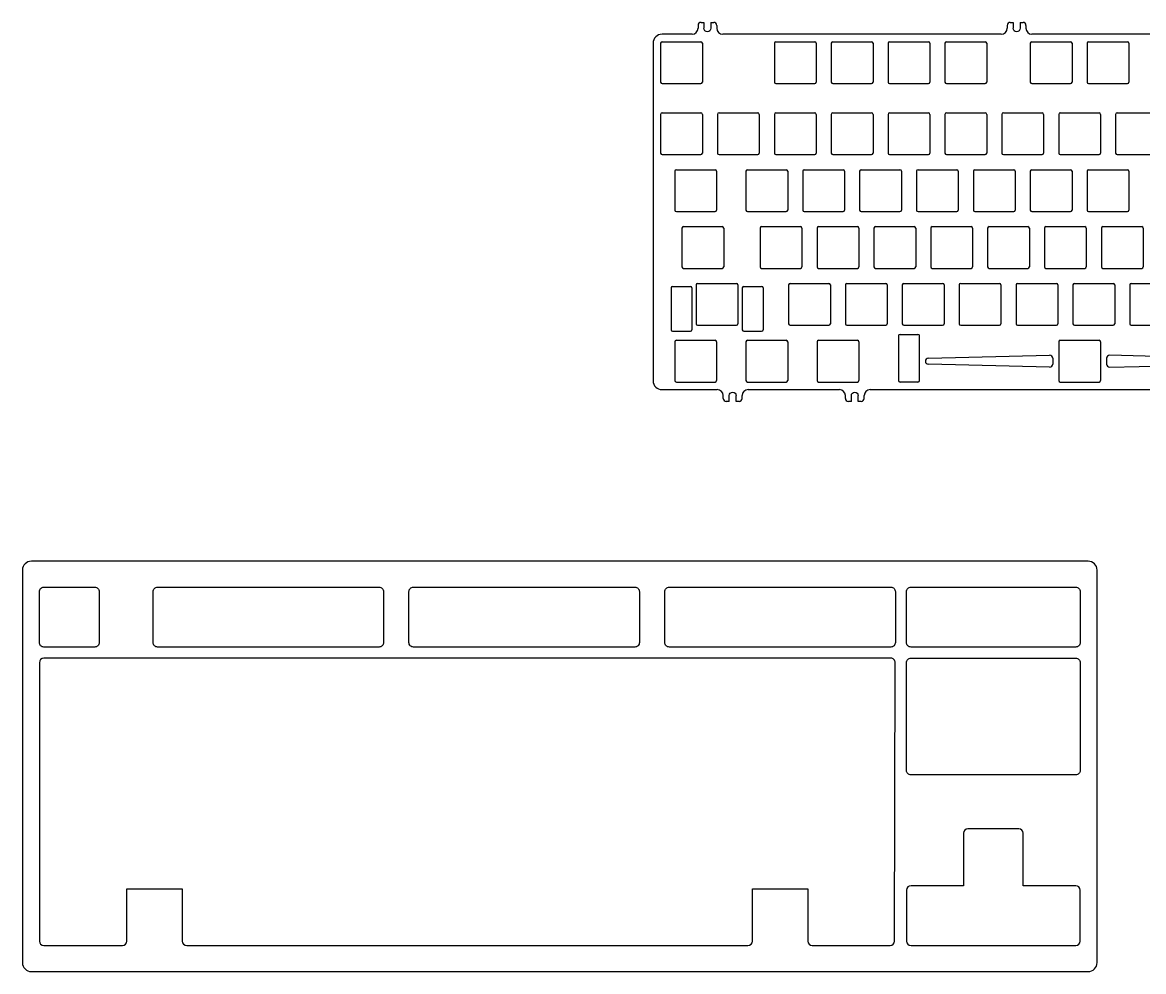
# Model space of a CAD drawing. Header units: millimetres. Extents: x 33 to 797, y 123 to 441.
# Drawn here: x 32.9 to 408.4, y 122.6 to 440.6 of the extents above; entities that cross this region are included whole.
import ezdxf

# ---------------------------------------------------------------- set-up
doc = ezdxf.new("R2010")
doc.units = ezdxf.units.MM
doc.header["$LTSCALE"] = 0.75

msp = doc.modelspace()

# ---------------------------------------------------------------- linework, layer by layer
for p, q in [((259.17, 439.62), (259.17, 438.65)), ((260.17, 440.62), (261.17, 440.62)), ((261.17, 440.62), (261.17, 438.65)), ((263.47, 440.62), (264.47, 440.62)), ((263.47, 440.62), (263.47, 438.65)), ((265.47, 439.62), (265.47, 438.65)), ((362.74, 439.62), (362.74, 438.65)), ((363.74, 440.62), (364.74, 440.62)), ((364.74, 440.62), (364.74, 438.65)), ((367.04, 440.62), (368.04, 440.62)), ((367.04, 440.62), (367.04, 438.65)), ((369.04, 439.62), (369.04, 438.65)), ((257.17, 436.65), (247.12, 436.65)), ((360.74, 436.65), (267.47, 436.65)), ((464.31, 436.65), (371.04, 436.65)), ((244.12, 433.65), (244.12, 320.59)), ((246.65, 433.63), (246.65, 420.63)), ((247.15, 434.13), (260.15, 434.13)), ((260.65, 433.63), (260.65, 420.63)), ((284.75, 433.63), (284.75, 420.63)), ((285.25, 434.13), (298.25, 434.13)), ((298.75, 433.63), (298.75, 420.63)), ((303.8, 433.63), (303.8, 420.63)), ((304.3, 434.13), (317.3, 434.13)), ((317.8, 433.63), (317.8, 420.63)), ((322.85, 433.63), (322.85, 420.63)), ((323.35, 434.13), (336.35, 434.13)), ((336.85, 433.63), (336.85, 420.63)), ((341.9, 433.63), (341.9, 420.63)), ((342.4, 434.13), (355.4, 434.13)), ((355.9, 433.63), (355.9, 420.63)), ((370.47, 433.63), (370.47, 420.63)), ((370.97, 434.13), (383.97, 434.13)), ((384.47, 433.63), (384.47, 420.63)), ((389.52, 433.63), (389.52, 420.63)), ((390.02, 434.13), (403.02, 434.13)), ((403.52, 433.63), (403.52, 420.63)), ((247.15, 420.13), (260.15, 420.13)), ((285.25, 420.13), (298.25, 420.13)), ((304.3, 420.13), (317.3, 420.13)), ((323.35, 420.13), (336.35, 420.13)), ((342.4, 420.13), (355.4, 420.13)), ((370.97, 420.13), (383.97, 420.13)), ((390.02, 420.13), (403.02, 420.13)), ((246.65, 409.82), (246.65, 396.82)), ((247.15, 410.32), (260.15, 410.32)), ((260.65, 409.82), (260.65, 396.82)), ((265.7, 409.82), (265.7, 396.82)), ((266.2, 410.32), (279.2, 410.32)), ((279.7, 409.82), (279.7, 396.82)), ((284.75, 409.82), (284.75, 396.82)), ((285.25, 410.32), (298.25, 410.32)), ((298.75, 409.82), (298.75, 396.82)), ((303.8, 409.82), (303.8, 396.82)), ((304.3, 410.32), (317.3, 410.32)), ((317.8, 409.82), (317.8, 396.82)), ((322.85, 409.82), (322.85, 396.82)), ((323.35, 410.32), (336.35, 410.32)), ((336.85, 409.82), (336.85, 396.82)), ((341.9, 409.82), (341.9, 396.82)), ((342.4, 410.32), (355.4, 410.32)), ((355.9, 409.82), (355.9, 396.82)), ((360.95, 409.82), (360.95, 396.82)), ((361.45, 410.32), (374.45, 410.32)), ((374.95, 409.82), (374.95, 396.82)), ((380, 409.82), (380, 396.82)), ((380.5, 410.32), (393.5, 410.32)), ((394, 409.82), (394, 396.82)), ((399.05, 409.82), (399.05, 396.82)), ((399.55, 410.32), (412.55, 410.32)), ((247.15, 396.32), (260.15, 396.32)), ((266.2, 396.32), (279.2, 396.32)), ((285.25, 396.32), (298.25, 396.32)), ((304.3, 396.32), (317.3, 396.32)), ((323.35, 396.32), (336.35, 396.32)), ((342.4, 396.32), (355.4, 396.32)), ((361.45, 396.32), (374.45, 396.32)), ((380.5, 396.32), (393.5, 396.32)), ((399.55, 396.32), (412.55, 396.32)), ((251.41, 390.77), (251.41, 377.77)), ((251.91, 391.27), (264.91, 391.27)), ((265.41, 390.77), (265.41, 377.77)), ((275.22, 390.77), (275.22, 377.77)), ((275.72, 391.27), (288.72, 391.27)), ((289.22, 390.77), (289.22, 377.77)), ((294.27, 390.77), (294.27, 377.77)), ((294.77, 391.27), (307.77, 391.27)), ((308.27, 390.77), (308.27, 377.77)), ((313.32, 390.77), (313.32, 377.77)), ((313.82, 391.27), (326.82, 391.27)), ((327.32, 390.77), (327.32, 377.77)), ((332.37, 390.77), (332.37, 377.77)), ((332.87, 391.27), (345.87, 391.27)), ((346.37, 390.77), (346.37, 377.77)), ((351.42, 390.77), (351.42, 377.77)), ((351.92, 391.27), (364.92, 391.27)), ((365.42, 390.77), (365.42, 377.77)), ((370.47, 390.77), (370.47, 377.77)), ((370.97, 391.27), (383.97, 391.27)), ((384.47, 390.77), (384.47, 377.77)), ((389.52, 390.77), (389.52, 377.77)), ((390.02, 391.27), (403.02, 391.27)), ((403.52, 390.77), (403.52, 377.77)), ((251.91, 377.27), (264.91, 377.27)), ((275.72, 377.27), (288.72, 377.27)), ((294.77, 377.27), (307.77, 377.27)), ((313.82, 377.27), (326.82, 377.27)), ((332.87, 377.27), (345.87, 377.27)), ((351.92, 377.27), (364.92, 377.27)), ((370.97, 377.27), (383.97, 377.27)), ((390.02, 377.27), (403.02, 377.27)), ((254.29, 372.22), (267.29, 372.22)), ((280.49, 372.22), (293.49, 372.22)), ((299.54, 372.22), (312.54, 372.22)), ((318.59, 372.22), (331.59, 372.22)), ((337.64, 372.22), (350.64, 372.22)), ((356.69, 372.22), (369.69, 372.22)), ((375.74, 372.22), (388.74, 372.22)), ((394.79, 372.22), (407.79, 372.22)), ((253.79, 371.72), (253.79, 358.72)), ((267.79, 371.72), (267.79, 358.72)), ((279.99, 371.72), (279.99, 358.72)), ((293.99, 371.72), (293.99, 358.72)), ((299.04, 371.72), (299.04, 358.72)), ((313.04, 371.72), (313.04, 358.72)), ((318.09, 371.72), (318.09, 358.72)), ((332.09, 371.72), (332.09, 358.72)), ((337.14, 371.72), (337.14, 358.72)), ((351.14, 371.72), (351.14, 358.72)), ((356.19, 371.72), (356.19, 358.72)), ((370.19, 371.72), (370.19, 358.72)), ((375.24, 371.72), (375.24, 358.72)), ((389.24, 371.72), (389.24, 358.72)), ((394.29, 371.72), (394.29, 358.72)), ((408.29, 371.72), (408.29, 358.72)), ((254.29, 358.22), (267.29, 358.22)), ((280.49, 358.22), (293.49, 358.22)), ((299.54, 358.22), (312.54, 358.22)), ((318.59, 358.22), (331.59, 358.22)), ((337.64, 358.22), (350.64, 358.22)), ((356.69, 358.22), (369.69, 358.22)), ((375.74, 358.22), (388.74, 358.22)), ((394.79, 358.22), (407.79, 358.22)), ((259.05, 353.17), (272.05, 353.17)), ((290.01, 353.17), (303.01, 353.17)), ((309.06, 353.17), (322.06, 353.17)), ((328.11, 353.17), (341.11, 353.17)), ((347.16, 353.17), (360.16, 353.17)), ((366.21, 353.17), (379.21, 353.17)), ((385.26, 353.17), (398.26, 353.17)), ((404.31, 353.17), (417.31, 353.17)), ((250.12, 351.67), (250.12, 337.67)), ((250.62, 352.17), (256.62, 352.17)), ((257.12, 351.67), (257.12, 337.67)), ((258.55, 352.67), (258.55, 339.67)), ((272.55, 352.67), (272.55, 339.67)), ((273.99, 351.67), (273.99, 337.67)), ((274.49, 352.17), (280.49, 352.17)), ((280.99, 351.67), (280.99, 337.67)), ((289.51, 352.67), (289.51, 339.67)), ((303.51, 352.67), (303.51, 339.67)), ((308.56, 352.67), (308.56, 339.67)), ((322.56, 352.67), (322.56, 339.67)), ((327.61, 352.67), (327.61, 339.67)), ((341.61, 352.67), (341.61, 339.67)), ((346.66, 352.67), (346.66, 339.67)), ((360.66, 352.67), (360.66, 339.67)), ((365.71, 352.67), (365.71, 339.67)), ((379.71, 352.67), (379.71, 339.67)), ((384.76, 352.67), (384.76, 339.67)), ((398.76, 352.67), (398.76, 339.67)), ((403.81, 352.67), (403.81, 339.67)), ((259.05, 339.17), (272.05, 339.17)), ((290.01, 339.17), (303.01, 339.17)), ((309.06, 339.17), (322.06, 339.17)), ((328.11, 339.17), (341.11, 339.17)), ((347.16, 339.17), (360.16, 339.17)), ((366.21, 339.17), (379.21, 339.17)), ((385.26, 339.17), (398.26, 339.17)), ((404.31, 339.17), (417.31, 339.17)), ((250.62, 337.17), (256.62, 337.17)), ((274.49, 337.17), (280.49, 337.17)), ((247.12, 317.59), (265.64, 317.59)), ((267.64, 314.63), (267.64, 315.59)), ((269.64, 313.63), (269.64, 315.59)), ((271.94, 313.63), (271.94, 315.59)), ((273.94, 314.63), (273.94, 315.59)), ((275.94, 317.59), (306.54, 317.59)), ((308.54, 314.63), (308.54, 315.59)), ((310.54, 313.63), (310.54, 315.59)), ((312.84, 313.63), (312.84, 315.59)), ((314.84, 314.63), (314.84, 315.59)), ((316.84, 317.59), (454.62, 317.59)), ((269.64, 313.63), (268.64, 313.63)), ((272.94, 313.63), (271.94, 313.63)), ((310.54, 313.63), (309.54, 313.63)), ((313.84, 313.63), (312.84, 313.63)), ((38.52, 226.11), (38.52, 132.86)), ((323.76, 227.61), (40.02, 227.61)), ((325.01, 132.85), (325.26, 226.1)), ((366.63, 170.46), (349.58, 170.46)), ((348.08, 168.96), (348.08, 151.41)), ((368.13, 151.41), (368.13, 168.96)), ((67.83, 132.86), (67.83, 150.41)), ((67.83, 150.41), (86.4, 150.41)), ((86.4, 150.41), (86.4, 132.86)), ((277.38, 132.86), (277.38, 150.41)), ((277.38, 150.41), (295.95, 150.41)), ((295.95, 150.41), (295.95, 132.86)), ((348.08, 151.41), (330.53, 151.41)), ((385.68, 151.41), (368.13, 151.41)), ((329.03, 149.91), (329.03, 132.86)), ((387.18, 132.86), (387.18, 149.91)), ((40.02, 131.36), (66.33, 131.36)), ((87.9, 131.36), (275.88, 131.36)), ((297.45, 131.36), (323.51, 131.36)), ((330.53, 131.36), (385.68, 131.36))]:
    msp.add_line(p, q)
at = {"color": 7, "linetype": 'Continuous', "lineweight": 25}
for p, q in [((326.35, 335.62), (326.35, 320.62)), ((326.85, 336.12), (332.85, 336.12)), ((333.35, 320.62), (333.35, 335.62)), ((251.41, 333.62), (251.41, 320.62)), ((251.91, 334.12), (264.91, 334.12)), ((265.41, 333.62), (265.41, 320.62)), ((275.22, 333.62), (275.22, 320.62)), ((275.72, 334.12), (288.72, 334.12)), ((289.22, 333.62), (289.22, 320.62)), ((299.04, 333.62), (299.04, 320.62)), ((299.54, 334.12), (312.54, 334.12)), ((313.04, 333.62), (313.04, 320.62)), ((380, 333.62), (380, 320.62)), ((380.5, 334.12), (393.5, 334.12)), ((394, 333.62), (394, 320.62)), ((336.35, 328.12), (376.97, 329.09)), ((378, 328.09), (378, 326.14)), ((396, 328.09), (396, 326.14)), ((437.65, 328.12), (397.03, 329.09)), ((376.97, 325.15), (336.35, 326.12)), ((397.03, 325.15), (437.65, 326.12)), ((251.91, 320.12), (264.91, 320.12)), ((275.72, 320.12), (288.72, 320.12)), ((299.54, 320.12), (312.54, 320.12)), ((332.85, 320.12), (326.85, 320.12)), ((380.5, 320.12), (393.5, 320.12))]:
    msp.add_line(p, q, dxfattribs=at)
at = {"extrusion": (-1e-16, -1, 0)}
for p, q in [((389.85, 260.13), (35.85, 260.13)), ((32.85, 257.13), (32.85, 125.63)), ((392.85, 125.63), (392.85, 257.13)), ((35.85, 122.63), (389.85, 122.63))]:
    msp.add_line(p, q, dxfattribs=at)
for points in [[(40.02, 251.42), (57.07, 251.42, -0.414214), (58.57, 249.92), (58.57, 232.87, -0.414214), (57.07, 231.37), (40.02, 231.37, -0.414214), (38.52, 232.87), (38.52, 249.92, -0.414214)], [(78.12, 251.42), (152.32, 251.42, -0.414214), (153.82, 249.92), (153.82, 232.87, -0.414214), (152.32, 231.37), (78.12, 231.37, -0.414214), (76.62, 232.87), (76.62, 249.92, -0.414214)], [(163.84, 251.42), (238.04, 251.42, -0.414214), (239.54, 249.92), (239.54, 232.87, -0.414214), (238.04, 231.37), (163.84, 231.37, -0.414214), (162.34, 232.87), (162.34, 249.92, -0.414214)], [(249.57, 251.42), (323.77, 251.42, -0.414214), (325.27, 249.92), (325.27, 232.87, -0.414214), (323.77, 231.37), (249.57, 231.37, -0.414214), (248.07, 232.87), (248.07, 249.92, -0.414214)], [(330.53, 251.42), (385.68, 251.42, -0.414214), (387.18, 249.92), (387.18, 232.87, -0.414214), (385.68, 231.37), (330.53, 231.37, -0.414214), (329.03, 232.87), (329.03, 249.92, -0.414214)], [(330.53, 227.61), (385.68, 227.61, -0.414214), (387.18, 226.11), (387.18, 190.01, -0.414214), (385.68, 188.51), (330.53, 188.51, -0.414214), (329.03, 190.01), (329.03, 226.11, -0.414214)]]:
    msp.add_lwpolyline(points, format="xyb", close=True)
for centre, radius, start, end in [((260.17, 439.62), 1, 90, 180), ((264.47, 439.62), 1, 0, 90), ((363.74, 439.62), 1, 90, 180), ((368.04, 439.62), 1, 0, 90), ((247.12, 433.65), 3, 90, 180), ((257.17, 438.65), 2, 270, 0), ((267.47, 438.65), 2, 180, 270), ((360.74, 438.65), 2, 270, 0), ((371.04, 438.65), 2, 180, 270), ((247.15, 433.63), 0.5, 90, 180), ((260.15, 433.63), 0.5, 0, 90), ((285.25, 433.63), 0.5, 90, 180), ((298.25, 433.63), 0.5, 0, 90), ((304.3, 433.63), 0.5, 90, 180), ((317.3, 433.63), 0.5, 0, 90), ((323.35, 433.63), 0.5, 90, 180), ((336.35, 433.63), 0.5, 0, 90), ((342.4, 433.63), 0.5, 90, 180), ((355.4, 433.63), 0.5, 0, 90), ((370.97, 433.63), 0.5, 90, 180), ((383.97, 433.63), 0.5, 0, 90), ((390.02, 433.63), 0.5, 90, 180), ((403.02, 433.63), 0.5, 0, 90), ((247.15, 420.63), 0.5, 180, 270), ((260.15, 420.63), 0.5, 270, 0), ((285.25, 420.63), 0.5, 180, 270), ((298.25, 420.63), 0.5, 270, 0), ((304.3, 420.63), 0.5, 180, 270), ((317.3, 420.63), 0.5, 270, 0), ((323.35, 420.63), 0.5, 180, 270), ((336.35, 420.63), 0.5, 270, 0), ((342.4, 420.63), 0.5, 180, 270), ((355.4, 420.63), 0.5, 270, 0), ((370.97, 420.63), 0.5, 180, 270), ((383.97, 420.63), 0.5, 270, 0), ((390.02, 420.63), 0.5, 180, 270), ((403.02, 420.63), 0.5, 270, 0), ((247.15, 409.82), 0.5, 90, 180), ((260.15, 409.82), 0.5, 0, 90), ((266.2, 409.82), 0.5, 90, 180), ((279.2, 409.82), 0.5, 0, 90), ((285.25, 409.82), 0.5, 90, 180), ((298.25, 409.82), 0.5, 0, 90), ((304.3, 409.82), 0.5, 90, 180), ((317.3, 409.82), 0.5, 0, 90), ((323.35, 409.82), 0.5, 90, 180), ((336.35, 409.82), 0.5, 0, 90), ((342.4, 409.82), 0.5, 90, 180), ((355.4, 409.82), 0.5, 0, 90), ((361.45, 409.82), 0.5, 90, 180), ((374.45, 409.82), 0.5, 0, 90), ((380.5, 409.82), 0.5, 90, 180), ((393.5, 409.82), 0.5, 0, 90), ((399.55, 409.82), 0.5, 90, 180), ((247.15, 396.82), 0.5, 180, 270), ((260.15, 396.82), 0.5, 270, 0), ((266.2, 396.82), 0.5, 180, 270), ((279.2, 396.82), 0.5, 270, 0), ((285.25, 396.82), 0.5, 180, 270), ((298.25, 396.82), 0.5, 270, 0), ((304.3, 396.82), 0.5, 180, 270), ((317.3, 396.82), 0.5, 270, 0), ((323.35, 396.82), 0.5, 180, 270), ((336.35, 396.82), 0.5, 270, 0), ((342.4, 396.82), 0.5, 180, 270), ((355.4, 396.82), 0.5, 270, 0), ((361.45, 396.82), 0.5, 180, 270), ((374.45, 396.82), 0.5, 270, 0), ((380.5, 396.82), 0.5, 180, 270), ((393.5, 396.82), 0.5, 270, 0), ((399.55, 396.82), 0.5, 180, 270), ((251.91, 390.77), 0.5, 90, 180), ((264.91, 390.77), 0.5, 0, 90), ((275.72, 390.77), 0.5, 90, 180), ((288.72, 390.77), 0.5, 0, 90), ((294.77, 390.77), 0.5, 90, 180), ((307.77, 390.77), 0.5, 0, 90), ((313.82, 390.77), 0.5, 90, 180), ((326.82, 390.77), 0.5, 0, 90), ((332.87, 390.77), 0.5, 90, 180), ((345.87, 390.77), 0.5, 0, 90), ((351.92, 390.77), 0.5, 90, 180), ((364.92, 390.77), 0.5, 0, 90), ((370.97, 390.77), 0.5, 90, 180), ((383.97, 390.77), 0.5, 0, 90), ((390.02, 390.77), 0.5, 90, 180), ((403.02, 390.77), 0.5, 0, 90), ((251.91, 377.77), 0.5, 180, 270), ((264.91, 377.77), 0.5, 270, 0), ((275.72, 377.77), 0.5, 180, 270), ((288.72, 377.77), 0.5, 270, 0), ((294.77, 377.77), 0.5, 180, 270), ((307.77, 377.77), 0.5, 270, 0), ((313.82, 377.77), 0.5, 180, 270), ((326.82, 377.77), 0.5, 270, 0), ((332.87, 377.77), 0.5, 180, 270), ((345.87, 377.77), 0.5, 270, 0), ((351.92, 377.77), 0.5, 180, 270), ((364.92, 377.77), 0.5, 270, 0), ((370.97, 377.77), 0.5, 180, 270), ((383.97, 377.77), 0.5, 270, 0), ((390.02, 377.77), 0.5, 180, 270), ((403.02, 377.77), 0.5, 270, 0), ((254.29, 371.72), 0.5, 90, 180), ((267.29, 371.72), 0.5, 0, 90), ((280.49, 371.72), 0.5, 90, 180), ((293.49, 371.72), 0.5, 0, 90), ((299.54, 371.72), 0.5, 90, 180), ((312.54, 371.72), 0.5, 0, 90), ((318.59, 371.72), 0.5, 90, 180), ((331.59, 371.72), 0.5, 0, 90), ((337.64, 371.72), 0.5, 90, 180), ((350.64, 371.72), 0.5, 0, 90), ((356.69, 371.72), 0.5, 90, 180), ((369.69, 371.72), 0.5, 0, 90), ((375.74, 371.72), 0.5, 90, 180), ((388.74, 371.72), 0.5, 0, 90), ((394.79, 371.72), 0.5, 90, 180), ((407.79, 371.72), 0.5, 0, 90), ((254.29, 358.72), 0.5, 180, 270), ((267.29, 358.72), 0.5, 270, 0), ((280.49, 358.72), 0.5, 180, 270), ((293.49, 358.72), 0.5, 270, 0), ((299.54, 358.72), 0.5, 180, 270), ((312.54, 358.72), 0.5, 270, 0), ((318.59, 358.72), 0.5, 180, 270), ((331.59, 358.72), 0.5, 270, 0), ((337.64, 358.72), 0.5, 180, 270), ((350.64, 358.72), 0.5, 270, 0), ((356.69, 358.72), 0.5, 180, 270), ((369.69, 358.72), 0.5, 270, 0), ((375.74, 358.72), 0.5, 180, 270), ((388.74, 358.72), 0.5, 270, 0), ((394.79, 358.72), 0.5, 180, 270), ((407.79, 358.72), 0.5, 270, 0), ((259.05, 352.67), 0.5, 90, 180), ((272.05, 352.67), 0.5, 0, 90), ((290.01, 352.67), 0.5, 90, 180), ((303.01, 352.67), 0.5, 0, 90), ((309.06, 352.67), 0.5, 90, 180), ((322.06, 352.67), 0.5, 0, 90), ((328.11, 352.67), 0.5, 90, 180), ((341.11, 352.67), 0.5, 0, 90), ((347.16, 352.67), 0.5, 90, 180), ((360.16, 352.67), 0.5, 0, 90), ((366.21, 352.67), 0.5, 90, 180), ((379.21, 352.67), 0.5, 0, 90), ((385.26, 352.67), 0.5, 90, 180), ((398.26, 352.67), 0.5, 0, 90), ((404.31, 352.67), 0.5, 90, 180), ((250.62, 351.67), 0.5, 90, 180), ((256.62, 351.67), 0.5, 0, 90), ((274.49, 351.67), 0.5, 90, 180), ((280.49, 351.67), 0.5, 0, 90), ((259.05, 339.67), 0.5, 180, 270), ((272.05, 339.67), 0.5, 270, 0), ((290.01, 339.67), 0.5, 180, 270), ((303.01, 339.67), 0.5, 270, 0), ((309.06, 339.67), 0.5, 180, 270), ((322.06, 339.67), 0.5, 270, 0), ((328.11, 339.67), 0.5, 180, 270), ((341.11, 339.67), 0.5, 270, 0), ((347.16, 339.67), 0.5, 180, 270), ((360.16, 339.67), 0.5, 270, 0), ((366.21, 339.67), 0.5, 180, 270), ((379.21, 339.67), 0.5, 270, 0), ((385.26, 339.67), 0.5, 180, 270), ((398.26, 339.67), 0.5, 270, 0), ((404.31, 339.67), 0.5, 180, 270), ((250.62, 337.67), 0.5, 180, 270), ((256.62, 337.67), 0.5, 270, 0), ((274.49, 337.67), 0.5, 180, 270), ((280.49, 337.67), 0.5, 270, 0), ((247.12, 320.59), 3, 180, 270), ((265.64, 315.59), 2, 0, 90), ((275.94, 315.59), 2, 90, 180), ((306.54, 315.59), 2, 0, 90), ((316.84, 315.59), 2, 90, 180), ((268.64, 314.63), 1, 180, 270), ((272.94, 314.63), 1, 270, 0), ((309.54, 314.63), 1, 180, 270), ((313.84, 314.63), 1, 270, 0), ((35.85, 257.13), 3, 90, 180), ((389.85, 257.13), 3, 0, 90), ((40.02, 226.11), 1.5, 90, 180), ((323.76, 226.11), 1.5, 359.8437, 90), ((349.58, 168.96), 1.5, 90, 180), ((366.63, 168.96), 1.5, 0, 90), ((330.53, 149.91), 1.5, 90, 180), ((385.68, 149.91), 1.5, 0, 90), ((40.02, 132.86), 1.5, 180, 270), ((66.33, 132.86), 1.5, 270, 0), ((87.9, 132.86), 1.5, 180, 270), ((275.88, 132.86), 1.5, 270, 0), ((297.45, 132.86), 1.5, 180, 270), ((323.51, 132.86), 1.5, 270, 359.8437), ((330.53, 132.86), 1.5, 180, 270), ((385.68, 132.86), 1.5, 270, 0), ((35.85, 125.63), 3, 180, 270), ((389.85, 125.63), 3, 270, 0)]:
    msp.add_arc(centre, radius, start, end)
at = {"extrusion": (0, 0, -1)}
for centre, start, end in [((-262.32, 438.65), 180, 0), ((-365.89, 438.65), 180, 0), ((-270.79, 315.59), 0, 180), ((-311.69, 315.59), 0, 180)]:
    msp.add_arc(centre, 1.15, start, end, dxfattribs=at)
at = {"color": 7, "linetype": 'Continuous', "lineweight": 25}
for centre, radius, start, end in [((326.85, 335.62), 0.5, 90, 180), ((332.85, 335.62), 0.5, 0, 90), ((251.91, 333.62), 0.5, 90, 180), ((264.91, 333.62), 0.5, 0, 90), ((275.72, 333.62), 0.5, 90, 180), ((288.72, 333.62), 0.5, 0, 90), ((299.54, 333.62), 0.5, 90, 180), ((312.54, 333.62), 0.5, 0, 90), ((380.5, 333.62), 0.5, 90, 180), ((393.5, 333.62), 0.5, 0, 90), ((336.35, 327.12), 1, 90, 270), ((377, 328.09), 1, 0, 91.6135), ((397, 328.09), 1, 88.3865, 180), ((377, 326.14), 1, 268.3865, 0), ((397, 326.14), 1, 180, 271.6135), ((251.91, 320.62), 0.5, 180, 270), ((264.91, 320.62), 0.5, 270, 0), ((275.72, 320.62), 0.5, 180, 270), ((288.72, 320.62), 0.5, 270, 0), ((299.54, 320.62), 0.5, 180, 270), ((312.54, 320.62), 0.5, 270, 0), ((326.85, 320.62), 0.5, 180, 270), ((332.85, 320.62), 0.5, 270, 0), ((380.5, 320.62), 0.5, 180, 270), ((393.5, 320.62), 0.5, 270, 0)]:
    msp.add_arc(centre, radius, start, end, dxfattribs=at)

doc.saveas('drawing.dxf')
